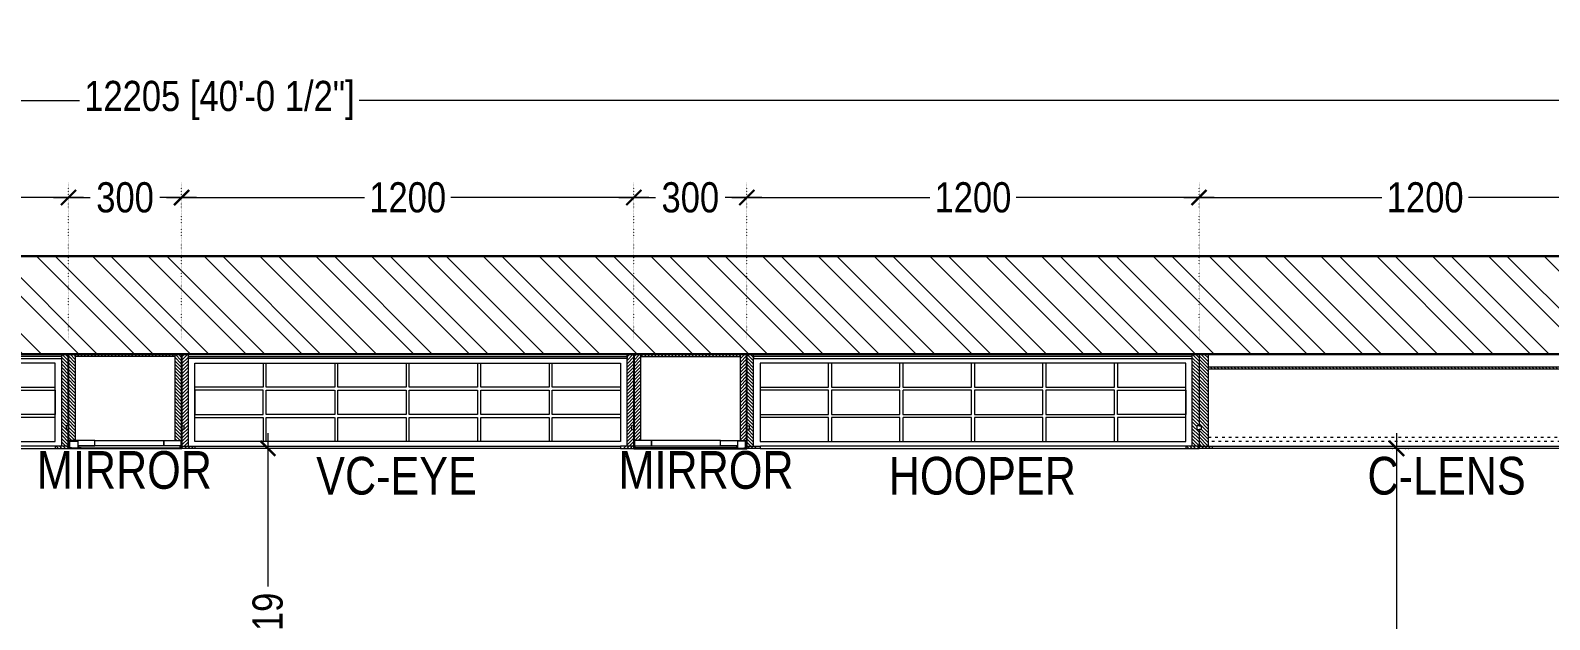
# Model space of a CAD drawing. Header units: millimetres. Extents: x -49972 to -35289, y -2918842 to -2908283.
# Drawn here: x -42723 to -38691, y -2910040 to -2908477 of the extents above; entities that cross this region are included whole.
import ezdxf

# ---------------------------------------------------------------- set-up
doc = ezdxf.new("R2010")
doc.units = ezdxf.units.MM
doc.header["$LTSCALE"] = 12
doc.header["$MEASUREMENT"] = 0
doc.header["$PDMODE"] = 3
for name, pattern in [('a_p6_plan_L18$0$HIDDEN', [0.375, 0.25, -0.125]), ('ACAD_ISO03W100', [30, 12, -18]), ('DOT2', [0.125, 0, -0.125])]:
    doc.linetypes.add(name, pattern=pattern)
doc.layers.get('0').update_dxf_attribs({"lineweight": 25})
for name, color, linetype, lineweight in [('A-WALL', 93, 'Continuous', 30), ('LENS-TEXT', 31, 'Continuous', 5), ('LENS_DIMENSION', 193, 'Continuous', 0), ('LK-FF&E WALL', 1, 'Continuous', 9), ('LN-ELEVATION-1', 81, 'Continuous', 13), ('LN-ELEVATION-2', 103, 'Continuous', 20), ('LN-ELEVATION-3', 125, 'a_p6_plan_L18$0$HIDDEN', 18), ('LN-ELEVATION-4', 145, 'Continuous', 13), ('LN-HATCH', 251, 'Continuous', 0)]:
    doc.layers.add(name, color=color, linetype=linetype, lineweight=lineweight)
doc.styles.add('LK TXT', font='Gill Sans MT Condensed Regular.ttf')
doc.styles.get("Standard").update_dxf_attribs({"font": 'Arial Narrow.ttf'})
doc.dimstyles.new('Working', dxfattribs={"dimscale": 0.8, "dimtxt": 100, "dimasz": 50, "dimexe": 50, "dimexo": 50, "dimgap": 25, "dimtad": 0, "dimdec": 0, "dimzin": 0, "dimdsep": 46, "dimtxsty": 'Standard', "dimblk": 'ARCHTICK', "dimcen": 0, "dimdle": 50, "dimclrd": 250, "dimclre": 8, "dimclrt": 7, "dimadec": 0, "dimazin": 0, "dimtfac": 1, "dimtdec": 0, "dimtofl": 0, "dimtmove": 1, "dimatfit": 3, "dimfxl": 3, "dimtolj": 1, "dimlwd": 5, "dimlwe": 0, "dimarcsym": 0})
pattern_1 = [(45, (7858054.0837, 3504049.203), (-4.4901280605, 4.4901280605), [])]

# ---------------------------------------------------------------- blocks, each defined once
blk = doc.blocks.new('MIRROR')
at = {"layer": 'LN-HATCH', "ltscale": 0.5}
h = blk.add_hatch(dxfattribs=at)
h.set_pattern_fill('ANSI31', color=256, scale=2)
h.set_pattern_definition([(45, (4060433.7416, 1708720.787), (-4.4901280605, 4.4901280605), [])])
h.paths.add_polyline_path([(212.9, 101.3), (230.9, 101.3), (230.9, -127.7), (212.9, -127.7)])
h.paths.add_polyline_path([(230.9, 95.3), (494.9, 95.3), (494.9, 101.3), (230.9, 101.3)])
h.paths.add_polyline_path([(512.9, 101.3), (494.9, 101.3), (494.9, -127.7), (512.9, -127.7)])
at = {"layer": 'Defpoints'}
blk.add_lwpolyline([(512.9, 101.3), (212.9, 101.3), (212.9, -148.7), (512.9, -148.7)], close=True, dxfattribs=at)
at = {"layer": 'LN-ELEVATION-1'}
for points in [[(212.9, 101.3), (230.9, 101.3), (230.9, -127.7), (212.9, -127.7)], [(230.9, 95.3), (494.9, 95.3), (494.9, 101.3), (230.9, 101.3)], [(512.9, 101.3), (494.9, 101.3), (494.9, -127.7), (512.9, -127.7)], [(259.9, -141.7), (259.9, -127.7), (214.9, -127.7), (214.9, -148.7), (223.9, -148.7), (223.9, -147.2), (216.4, -147.2), (216.4, -141.7)], [(442.9, -141.7), (442.9, -127.7), (487.9, -127.7), (487.9, -148.7), (478.9, -148.7), (478.9, -147.2), (486.4, -147.2), (486.4, -141.7)], [(504.9, -148.7), (504.9, -147.2), (509.4, -147.2), (509.4, -129.2), (487.9, -129.2), (487.9, -127.7), (510.9, -127.7), (510.9, -148.7)]]:
    blk.add_lwpolyline(points, close=True, dxfattribs=at)
at = {"layer": 'LN-ELEVATION-2', "color": 4, "lineweight": 0}
blk.add_lwpolyline([(216.4, -141.7), (486.4, -141.7), (486.4, -147.2), (216.4, -147.2)], close=True, dxfattribs=at)
at = {"layer": 'LN-ELEVATION-2'}
blk.add_lwpolyline([(259.9, -141.7), (442.9, -141.7), (442.9, -127.7), (259.9, -127.7)], close=True, dxfattribs=at)
at = {"layer": 'LN-ELEVATION-4', "ltscale": 0.5}
blk.add_line((478.9, -148.7), (223.9, -148.7), dxfattribs=at)
blk = doc.blocks.new('VC 1200')
at = {"layer": 'LN-HATCH', "ltscale": 0.5}
h = blk.add_hatch(dxfattribs=at)
h.set_pattern_fill('ANSI31', color=256, scale=2)
h.set_pattern_definition([(45, (3760859.753, 1795248.936), (-4.490128061, 4.490128061), [])])
h.paths.add_polyline_path([(-1200, 250), (-1200, 60), (-1194, 60), (-1194, 50), (-1200, 50), (-1200, 6), (-1182, 6), (-1182, 250)])
h = blk.add_hatch(dxfattribs=at)
h.set_pattern_fill('ANSI31', color=256, scale=2)
h.set_pattern_definition(pattern_1)
h.paths.add_polyline_path([(0, 250), (0, 60), (-6, 60), (-6, 50), (0, 50), (0, 6), (-18, 6), (-18, 250)])
h = blk.add_hatch(dxfattribs=at)
h.set_pattern_fill('ANSI31', color=256, scale=2)
h.set_pattern_definition([(45, (7858047.0837, 3504049.203), (-4.4901280605, 4.4901280605), [])])
h.paths.add_polyline_path([(-1165, 6), (-1165, 0), (-1200, 0), (-1200, 6)])
h = blk.add_hatch(dxfattribs=at)
h.set_pattern_fill('ANSI31', color=256, scale=2)
h.set_pattern_definition(pattern_1)
h.paths.add_polyline_path([(-28, 6), (-28, 0), (0, 0), (0, 6)])
at = {"layer": 'LN-ELEVATION-1', "ltscale": 0.5}
for points in [[(-1200, 250), (-1200, 60), (-1194, 60), (-1194, 50), (-1200, 50), (-1200, 6), (-1182, 6), (-1182, 250)], [(-18, 238), (-1182, 238), (-1182, 244), (-18, 244)], [(0, 250), (0, 60), (-6, 60), (-6, 50), (0, 50), (0, 6), (-18, 6), (-18, 250)], [(-1165, 6), (-1165, 0), (-1200, 0), (-1200, 6)], [(-35, 6), (-35, 0), (0, 0), (0, 6)]]:
    blk.add_lwpolyline(points, close=True, dxfattribs=at)
at = {"layer": 'LN-ELEVATION-3', "ltscale": 0.5}
for p, q in [((-1182, 250), (-18, 250)), ((-1165, 6), (-35, 6)), ((-35, 0), (-1165, 0))]:
    blk.add_line(p, q, dxfattribs=at)
for points in [[(-1165, 226), (-35, 226), (-35, 18), (-1165, 18)], [(-1165, 226), (-983.3, 226), (-983.3, 162), (-1165, 162)], [(-975.3, 226), (-793.7, 226), (-793.7, 162), (-975.3, 162)], [(-785.7, 226), (-604, 226), (-604, 162), (-785.7, 162)], [(-596, 226), (-414.3, 226), (-414.3, 162), (-596, 162)], [(-406.3, 226), (-224.7, 226), (-224.7, 162), (-406.3, 162)], [(-216.7, 226), (-35, 226), (-35, 162), (-216.7, 162)], [(-1165, 90), (-983.3, 90), (-983.3, 154), (-1165, 154)], [(-975.3, 154), (-793.7, 154), (-793.7, 90), (-975.3, 90)], [(-785.7, 154), (-604, 154), (-604, 90), (-785.7, 90)], [(-596, 154), (-414.3, 154), (-414.3, 90), (-596, 90)], [(-406.3, 154), (-224.7, 154), (-224.7, 90), (-406.3, 90)], [(-216.7, 154), (-35, 154), (-35, 90), (-216.7, 90)], [(-1165, 82), (-983.3, 82), (-983.3, 18), (-1165, 18)], [(-975.3, 82), (-793.7, 82), (-793.7, 18), (-975.3, 18)], [(-785.7, 82), (-604, 82), (-604, 18), (-785.7, 18)], [(-596, 82), (-414.3, 82), (-414.3, 18), (-596, 18)], [(-406.3, 82), (-224.7, 82), (-224.7, 18), (-406.3, 18)], [(-216.7, 82), (-35, 82), (-35, 18), (-216.7, 18)]]:
    blk.add_lwpolyline(points, close=True, dxfattribs=at)
blk = doc.blocks.new('JJ 1200')
at = {"layer": 'LN-HATCH', "ltscale": 0.5}
h = blk.add_hatch(dxfattribs=at)
h.set_pattern_fill('ANSI31', color=256, scale=2)
h.set_pattern_definition([(45, (4097187.331, 1708800.267), (-4.4901280605, 4.4901280605), [])])
h.paths.add_polyline_path([(792.1, 220), (792.1, 30), (786.1, 30), (786.1, 20), (792.1, 20), (792.1, -24), (767.1, -24), (767.1, 220)])
h.paths.add_polyline_path([(-382.9, 180), (767.1, 180), (767.1, 186), (-382.9, 186)])
h.paths.add_polyline_path([(757.1, -24), (757.1, -30), (792.1, -30), (792.1, -24)])
h.paths.add_polyline_path([(-407.9, 220), (-407.9, 30), (-401.9, 30), (-401.9, 20), (-407.9, 20), (-407.9, -24), (-382.9, -24), (-382.9, 220)])
h.paths.add_polyline_path([(-372.9, -24), (-372.9, -30), (-407.9, -30), (-407.9, -24)])
at = {"layer": 'LN-ELEVATION-1', "ltscale": 0.5}
for points in [[(-407.9, 220), (-407.9, 30), (-401.9, 30), (-401.9, 20), (-407.9, 20), (-407.9, -24), (-382.9, -24), (-382.9, 220)], [(792.1, 220), (792.1, 30), (786.1, 30), (786.1, 20), (792.1, 20), (792.1, -24), (767.1, -24), (767.1, 220)], [(-382.9, 180), (767.1, 180), (767.1, 186), (-382.9, 186)], [(-372.9, -24), (-372.9, -30), (-407.9, -30), (-407.9, -24)], [(757.1, -24), (757.1, -30), (792.1, -30), (792.1, -24)]]:
    blk.add_lwpolyline(points, close=True, dxfattribs=at)
at = {"layer": 'LN-ELEVATION-3', "ltscale": 0.5}
for p, q in [((767.1, 220), (-382.9, 220)), ((757.1, -24), (-372.9, -24)), ((-372.9, -30), (757.1, -30))]:
    blk.add_line(p, q, dxfattribs=at)
at = {"layer": 'LN-ELEVATION-4', "linetype": 'ACAD_ISO03W100', "ltscale": 0.05}
blk.add_lwpolyline([(767.1, 0), (-382.9, 0), (-382.9, -12), (767.1, -12)], close=True, dxfattribs=at)
blk = doc.blocks.new('chennai mugappair existignd')
at = {"layer": 'LN-HATCH'}
h = blk.add_hatch(dxfattribs=at)
h.set_pattern_fill('ANSI32', color=256, scale=11, angle=90)
h.set_pattern_definition([(135, (-53798.23, 2272851.68), (-74.087113, -74.087113), []), (135, (-53798.23, 2272901.08), (-74.087113, -74.087113), [])])
h.paths.add_polyline_path([(-7119.7, -2791485.6), (-7119.7, -2782305.6), (-19582.7, -2782305.6), (-19582.7, -2782565.6), (-7379.7, -2782565.6), (-7379.7, -2788972.6), (-8679.7, -2788972.6), (-8679.7, -2789132.6), (-7379.7, -2789132.6), (-7379.7, -2791225.6), (-7621.2, -2791225.6), (-7621.2, -2791485.6)])
h.paths.add_polyline_path([(-8231.2, -2791485.6), (-8231.2, -2791225.6), (-8519.7, -2791225.6), (-8519.7, -2789912.6), (-8679.7, -2789912.6), (-8679.7, -2791225.6), (-13096.7, -2791225.6), (-13096.7, -2786155.6), (-15352.7, -2786155.6), (-15352.7, -2791225.6), (-19582.7, -2791225.6), (-19582.7, -2791485.6), (-15092.7, -2791485.6), (-15092.7, -2786435.6), (-13356.7, -2786435.6), (-13356.7, -2791485.6)], flags=17)
at = {"layer": 'A-WALL', "color": 1}
for p, q in [((-7119.7, -2782305.6), (-19582.7, -2782305.6)), ((-7379.7, -2782565.6), (-19582.7, -2782565.6))]:
    blk.add_line(p, q, dxfattribs=at)
blk = doc.blocks.new('_ArchTick')
at = {"const_width": 0.15}
blk.add_lwpolyline([(-0.5, -0.5), (0.5, 0.5)], dxfattribs=at)
blk = doc.blocks.new('*D63')
at = {"layer": 'Defpoints', "color": 0, "transparency": 16777216}
for p in [(-42621.7, -2908920.1), (-43821.7, -2909335.7), (-42621.7, -2909335.7)]:
    blk.add_point(p, dxfattribs=at)
at = {"layer": 'LENS_DIMENSION', "color": 8, "linetype": 'DOT2', "lineweight": 0, "transparency": 16777216}
for p, q in [((-43821.7, -2909295.7), (-43821.7, -2908880.1)), ((-42621.7, -2909295.7), (-42621.7, -2908880.1))]:
    blk.add_line(p, q, dxfattribs=at)
at = {"layer": 'LENS_DIMENSION', "color": 8, "lineweight": 5, "transparency": 16777216}
for p, q in [((-43861.7, -2908920.1), (-43336.5, -2908920.1)), ((-42581.7, -2908920.1), (-43107, -2908920.1))]:
    blk.add_line(p, q, dxfattribs=at)
at = {"layer": 'LENS_DIMENSION', "color": 8, "lineweight": 5, "transparency": 16777216, "xscale": 40, "yscale": 40, "zscale": 40, "rotation": 180}
blk.add_blockref('_ArchTick', (-43821.7, -2908920.1), dxfattribs=at)
at = {"layer": 'LENS_DIMENSION', "color": 8, "lineweight": 5, "transparency": 16777216, "xscale": 40, "yscale": 40, "zscale": 40}
blk.add_blockref('_ArchTick', (-42621.7, -2908920.1), dxfattribs=at)
at = {"layer": 'LENS_DIMENSION', "color": 0, "transparency": 16777216, "insert": (-43221.7, -2908920.1), "char_height": 80, "attachment_point": 5}
blk.add_mtext('\\A1;1200', dxfattribs=at)
blk = doc.blocks.new('*D64')
at = {"layer": 'Defpoints', "color": 0, "transparency": 16777216}
for p in [(-42321.7, -2908920.1), (-42621.7, -2909335.7), (-42321.7, -2909335.7)]:
    blk.add_point(p, dxfattribs=at)
at = {"layer": 'LENS_DIMENSION', "color": 8, "linetype": 'DOT2', "lineweight": 0, "transparency": 16777216}
for p, q in [((-42621.7, -2909295.7), (-42621.7, -2908880.1)), ((-42321.7, -2909295.7), (-42321.7, -2908880.1))]:
    blk.add_line(p, q, dxfattribs=at)
at = {"layer": 'LENS_DIMENSION', "color": 8, "lineweight": 5, "transparency": 16777216}
for p, q in [((-42661.7, -2908920.1), (-42564.1, -2908920.1)), ((-42281.7, -2908920.1), (-42379.4, -2908920.1))]:
    blk.add_line(p, q, dxfattribs=at)
at = {"layer": 'LENS_DIMENSION', "color": 8, "lineweight": 5, "transparency": 16777216, "xscale": 40, "yscale": 40, "zscale": 40, "rotation": 180}
blk.add_blockref('_ArchTick', (-42621.7, -2908920.1), dxfattribs=at)
at = {"layer": 'LENS_DIMENSION', "color": 8, "lineweight": 5, "transparency": 16777216, "xscale": 40, "yscale": 40, "zscale": 40}
blk.add_blockref('_ArchTick', (-42321.7, -2908920.1), dxfattribs=at)
at = {"layer": 'LENS_DIMENSION', "color": 0, "transparency": 16777216, "insert": (-42471.7, -2908920.1), "char_height": 80, "attachment_point": 5}
blk.add_mtext('\\A1;300', dxfattribs=at)
blk = doc.blocks.new('*D65')
at = {"layer": 'Defpoints', "color": 0, "transparency": 16777216}
for p in [(-41121.7, -2908920.1), (-42321.7, -2909335.7), (-41121.7, -2909335.7)]:
    blk.add_point(p, dxfattribs=at)
at = {"layer": 'LENS_DIMENSION', "color": 8, "linetype": 'DOT2', "lineweight": 0, "transparency": 16777216}
for p, q in [((-42321.7, -2909295.7), (-42321.7, -2908880.1)), ((-41121.7, -2909295.7), (-41121.7, -2908880.1))]:
    blk.add_line(p, q, dxfattribs=at)
at = {"layer": 'LENS_DIMENSION', "color": 8, "lineweight": 5, "transparency": 16777216}
for p, q in [((-42361.7, -2908920.1), (-41836.5, -2908920.1)), ((-41081.7, -2908920.1), (-41607, -2908920.1))]:
    blk.add_line(p, q, dxfattribs=at)
at = {"layer": 'LENS_DIMENSION', "color": 8, "lineweight": 5, "transparency": 16777216, "xscale": 40, "yscale": 40, "zscale": 40, "rotation": 180}
blk.add_blockref('_ArchTick', (-42321.7, -2908920.1), dxfattribs=at)
at = {"layer": 'LENS_DIMENSION', "color": 8, "lineweight": 5, "transparency": 16777216, "xscale": 40, "yscale": 40, "zscale": 40}
blk.add_blockref('_ArchTick', (-41121.7, -2908920.1), dxfattribs=at)
at = {"layer": 'LENS_DIMENSION', "color": 0, "transparency": 16777216, "insert": (-41721.7, -2908920.1), "char_height": 80, "attachment_point": 5}
blk.add_mtext('\\A1;1200', dxfattribs=at)
blk = doc.blocks.new('*D66')
at = {"layer": 'Defpoints', "color": 0, "transparency": 16777216}
for p in [(-40821.7, -2908920.1), (-41121.7, -2909335.7), (-40821.7, -2909335.7)]:
    blk.add_point(p, dxfattribs=at)
at = {"layer": 'LENS_DIMENSION', "color": 8, "linetype": 'DOT2', "lineweight": 0, "transparency": 16777216}
for p, q in [((-41121.7, -2909295.7), (-41121.7, -2908880.1)), ((-40821.7, -2909295.7), (-40821.7, -2908880.1))]:
    blk.add_line(p, q, dxfattribs=at)
at = {"layer": 'LENS_DIMENSION', "color": 8, "lineweight": 5, "transparency": 16777216}
for p, q in [((-41161.7, -2908920.1), (-41064.1, -2908920.1)), ((-40781.7, -2908920.1), (-40879.4, -2908920.1))]:
    blk.add_line(p, q, dxfattribs=at)
at = {"layer": 'LENS_DIMENSION', "color": 8, "lineweight": 5, "transparency": 16777216, "xscale": 40, "yscale": 40, "zscale": 40, "rotation": 180}
blk.add_blockref('_ArchTick', (-41121.7, -2908920.1), dxfattribs=at)
at = {"layer": 'LENS_DIMENSION', "color": 8, "lineweight": 5, "transparency": 16777216, "xscale": 40, "yscale": 40, "zscale": 40}
blk.add_blockref('_ArchTick', (-40821.7, -2908920.1), dxfattribs=at)
at = {"layer": 'LENS_DIMENSION', "color": 0, "transparency": 16777216, "insert": (-40971.7, -2908920.1), "char_height": 80, "attachment_point": 5}
blk.add_mtext('\\A1;300', dxfattribs=at)
blk = doc.blocks.new('*D67')
at = {"layer": 'Defpoints', "color": 0, "transparency": 16777216}
for p in [(-39621.7, -2908920.1), (-40821.7, -2909335.7), (-39621.7, -2909335.7)]:
    blk.add_point(p, dxfattribs=at)
at = {"layer": 'LENS_DIMENSION', "color": 8, "linetype": 'DOT2', "lineweight": 0, "transparency": 16777216}
for p, q in [((-40821.7, -2909295.7), (-40821.7, -2908880.1)), ((-39621.7, -2909295.7), (-39621.7, -2908880.1))]:
    blk.add_line(p, q, dxfattribs=at)
at = {"layer": 'LENS_DIMENSION', "color": 8, "lineweight": 5, "transparency": 16777216}
for p, q in [((-40861.7, -2908920.1), (-40336.5, -2908920.1)), ((-39581.7, -2908920.1), (-40107, -2908920.1))]:
    blk.add_line(p, q, dxfattribs=at)
at = {"layer": 'LENS_DIMENSION', "color": 8, "lineweight": 5, "transparency": 16777216, "xscale": 40, "yscale": 40, "zscale": 40, "rotation": 180}
blk.add_blockref('_ArchTick', (-40821.7, -2908920.1), dxfattribs=at)
at = {"layer": 'LENS_DIMENSION', "color": 8, "lineweight": 5, "transparency": 16777216, "xscale": 40, "yscale": 40, "zscale": 40}
blk.add_blockref('_ArchTick', (-39621.7, -2908920.1), dxfattribs=at)
at = {"layer": 'LENS_DIMENSION', "color": 0, "transparency": 16777216, "insert": (-40221.7, -2908920.1), "char_height": 80, "attachment_point": 5}
blk.add_mtext('\\A1;1200', dxfattribs=at)
blk = doc.blocks.new('*D68')
at = {"layer": 'Defpoints', "color": 0, "transparency": 16777216}
for p in [(-38421.7, -2908920.1), (-39621.7, -2909335.7), (-38421.7, -2909335.7)]:
    blk.add_point(p, dxfattribs=at)
at = {"layer": 'LENS_DIMENSION', "color": 8, "linetype": 'DOT2', "lineweight": 0, "transparency": 16777216}
for p, q in [((-39621.7, -2909295.7), (-39621.7, -2908880.1)), ((-38421.7, -2909295.7), (-38421.7, -2908880.1))]:
    blk.add_line(p, q, dxfattribs=at)
at = {"layer": 'LENS_DIMENSION', "color": 8, "lineweight": 5, "transparency": 16777216}
for p, q in [((-39661.7, -2908920.1), (-39136.5, -2908920.1)), ((-38381.7, -2908920.1), (-38907, -2908920.1))]:
    blk.add_line(p, q, dxfattribs=at)
at = {"layer": 'LENS_DIMENSION', "color": 8, "lineweight": 5, "transparency": 16777216, "xscale": 40, "yscale": 40, "zscale": 40, "rotation": 180}
blk.add_blockref('_ArchTick', (-39621.7, -2908920.1), dxfattribs=at)
at = {"layer": 'LENS_DIMENSION', "color": 8, "lineweight": 5, "transparency": 16777216, "xscale": 40, "yscale": 40, "zscale": 40}
blk.add_blockref('_ArchTick', (-38421.7, -2908920.1), dxfattribs=at)
at = {"layer": 'LENS_DIMENSION', "color": 0, "transparency": 16777216, "insert": (-39021.7, -2908920.1), "char_height": 80, "attachment_point": 5}
blk.add_mtext('\\A1;1200', dxfattribs=at)
blk = doc.blocks.new('*D72')
at = {"layer": 'Defpoints', "color": 0, "transparency": 16777216}
for p in [(-48323.7, -2908662.6), (-48323.7, -2909335.7), (-36118.7, -2909335.7)]:
    blk.add_point(p, dxfattribs=at)
at = {"layer": 'LENS_DIMENSION', "color": 8, "linetype": 'DOT2', "lineweight": 0, "transparency": 16777216}
for p, q in [((-48323.7, -2909295.7), (-48323.7, -2908622.6)), ((-36118.7, -2909295.7), (-36118.7, -2908622.6))]:
    blk.add_line(p, q, dxfattribs=at)
at = {"layer": 'LENS_DIMENSION', "color": 8, "lineweight": 5, "transparency": 16777216}
for p, q in [((-48363.7, -2908662.6), (-42592.3, -2908662.6)), ((-36078.7, -2908662.6), (-41850.1, -2908662.6))]:
    blk.add_line(p, q, dxfattribs=at)
at = {"layer": 'LENS_DIMENSION', "color": 8, "lineweight": 5, "transparency": 16777216, "xscale": 40, "yscale": 40, "zscale": 40, "rotation": 180}
blk.add_blockref('_ArchTick', (-48323.7, -2908662.6), dxfattribs=at)
at = {"layer": 'LENS_DIMENSION', "color": 8, "lineweight": 5, "transparency": 16777216, "xscale": 40, "yscale": 40, "zscale": 40}
blk.add_blockref('_ArchTick', (-36118.7, -2908662.6), dxfattribs=at)
at = {"layer": 'LENS_DIMENSION', "color": 0, "transparency": 16777216, "insert": (-42221.2, -2908662.6), "char_height": 80, "attachment_point": 5}
blk.add_mtext('\\A1;12205 [40\'-0 1/2"]', dxfattribs=at)
blk = doc.blocks.new('*D146')
at = {"layer": 'Defpoints', "color": 0, "transparency": 16777216}
for p in [(-42093, -2909585.7), (-42006.2, -2909585.7), (-41937.9, -2910504.7)]:
    blk.add_point(p, dxfattribs=at)
at = {"layer": 'LENS_DIMENSION', "color": 8, "lineweight": 5, "transparency": 16777216}
for p, q in [((-42093, -2909545.7), (-42093, -2909952.6)), ((-42093, -2910544.7), (-42093, -2910137.8))]:
    blk.add_line(p, q, dxfattribs=at)
at = {"layer": 'LENS_DIMENSION', "color": 8, "linetype": 'DOT2', "lineweight": 0, "transparency": 16777216}
for p, q in [((-42046.2, -2909585.7), (-42133, -2909585.7)), ((-41977.9, -2910504.7), (-42133, -2910504.7))]:
    blk.add_line(p, q, dxfattribs=at)
at = {"layer": 'LENS_DIMENSION', "color": 8, "lineweight": 5, "transparency": 16777216, "xscale": 40, "yscale": 40, "zscale": 40}
for p, rotation in [((-42093, -2909585.7), 90), ((-42093, -2910504.7), 270)]:
    blk.add_blockref('_ArchTick', p, dxfattribs=dict(at, rotation=rotation))
at = {"layer": 'LENS_DIMENSION', "color": 0, "transparency": 16777216, "insert": (-42093, -2910045.2), "char_height": 80, "attachment_point": 5, "rotation": 90}
blk.add_mtext('\\A1;919', dxfattribs=at)
blk = doc.blocks.new('*D153')
at = {"layer": 'Defpoints', "color": 0, "transparency": 16777216}
for p in [(-39148, -2909585.7), (-39097.5, -2909585.7), (-39265.3, -2910789.7)]:
    blk.add_point(p, dxfattribs=at)
at = {"layer": 'LENS_DIMENSION', "color": 8, "lineweight": 5, "transparency": 16777216}
for p, q in [((-39097.5, -2909545.7), (-39097.5, -2910073)), ((-39097.5, -2910829.7), (-39097.5, -2910302.5))]:
    blk.add_line(p, q, dxfattribs=at)
at = {"layer": 'LENS_DIMENSION', "color": 8, "linetype": 'DOT2', "lineweight": 0, "transparency": 16777216}
for p, q in [((-39108, -2909585.7), (-39057.5, -2909585.7)), ((-39225.3, -2910789.7), (-39057.5, -2910789.7))]:
    blk.add_line(p, q, dxfattribs=at)
at = {"layer": 'LENS_DIMENSION', "color": 8, "lineweight": 5, "transparency": 16777216, "xscale": 40, "yscale": 40, "zscale": 40}
for p, rotation in [((-39097.5, -2909585.7), 90), ((-39097.5, -2910789.7), 270)]:
    blk.add_blockref('_ArchTick', p, dxfattribs=dict(at, rotation=rotation))
at = {"layer": 'LENS_DIMENSION', "color": 0, "transparency": 16777216, "insert": (-39097.5, -2910187.7), "char_height": 80, "attachment_point": 5, "rotation": 90}
blk.add_mtext('\\A1;1204', dxfattribs=at)

msp = doc.modelspace()

# ---------------------------------------------------------------- block references
at = {"layer": 'LENS-TEXT'}
msp.add_blockref('chennai mugappair existignd', (-28739, -126770.2), dxfattribs=at)
at = {"layer": 'LK-FF&E WALL', "xscale": -1}
for name, p in [('VC 1200', (-43821.7, -2909585.7)), ('MIRROR', (-42108.8, -2909437.1)), ('VC 1200', (-40821.7, -2909585.7)), ('JJ 1200', (-38829.7, -2909555.7))]:
    msp.add_blockref(name, p, dxfattribs=at)
at = {"layer": 'LK-FF&E WALL'}
for name, p in [('VC 1200', (-41121.7, -2909585.7)), ('MIRROR', (-41334.7, -2909437.1))]:
    msp.add_blockref(name, p, dxfattribs=at)

# ---------------------------------------------------------------- texts
at = {"layer": 'LENS-TEXT', "linetype": 'Continuous', "ltscale": 3, "char_height": 100, "attachment_point": 5, "style": 'LK TXT'}
for s, insert, width in [('MIRROR', (-42473.4, -2909643.7), 324.474), ('MIRROR', (-40930, -2909643.7), 324.474), ('VC-EYE', (-41751.3, -2909659), 254.125), ('HOOPER', (-40196.9, -2909659), 254.125), ('C-LENS', (-38964.8, -2909659), 254.125)]:
    msp.add_mtext(s, dxfattribs=dict(at, insert=insert, width=width))

# ---------------------------------------------------------------- dimensions: what is measured, and where the dimension line sits
at = {"layer": 'LENS_DIMENSION'}
for base, p1, p2, picture, middle in [((-48323.7, -2908662.6), (-36118.7, -2909335.7), (-48323.7, -2909335.7), '*D72', (-42221.2, -2908662.6)), ((-42621.7, -2908920.1), (-43821.7, -2909335.7), (-42621.7, -2909335.7), '*D63', (-43221.7, -2908920.1)), ((-42321.7, -2908920.1), (-42621.7, -2909335.7), (-42321.7, -2909335.7), '*D64', (-42471.7, -2908920.1)), ((-41121.7, -2908920.1), (-42321.7, -2909335.7), (-41121.7, -2909335.7), '*D65', (-41721.7, -2908920.1)), ((-40821.7, -2908920.1), (-41121.7, -2909335.7), (-40821.7, -2909335.7), '*D66', (-40971.7, -2908920.1)), ((-39621.7, -2908920.1), (-40821.7, -2909335.7), (-39621.7, -2909335.7), '*D67', (-40221.7, -2908920.1)), ((-38421.7, -2908920.1), (-39621.7, -2909335.7), (-38421.7, -2909335.7), '*D68', (-39021.7, -2908920.1))]:
    dim = msp.add_linear_dim(base=base, p1=p1, p2=p2, dimstyle='Working', override={"dimclrd": 8, "dimclrt": 0, "dimfxl": 25}, dxfattribs=at)
    dim.commit()
    dim.dimension.update_dxf_attribs({"geometry": picture, "text_midpoint": middle})
for base, p1, p2, picture, middle in [((-42093, -2909585.7), (-41937.9, -2910504.7), (-42006.2, -2909585.7), '*D146', (-42093, -2910045.2)), ((-39097.5, -2909585.7), (-39265.3, -2910789.7), (-39148, -2909585.7), '*D153', (-39097.5, -2910187.7))]:
    dim = msp.add_linear_dim(base=base, p1=p1, p2=p2, angle=90, dimstyle='Working', override={"dimclrd": 8, "dimclrt": 0, "dimfxl": 25}, dxfattribs=at)
    dim.commit()
    dim.dimension.update_dxf_attribs({"geometry": picture, "text_midpoint": middle})

doc.saveas('drawing.dxf')
